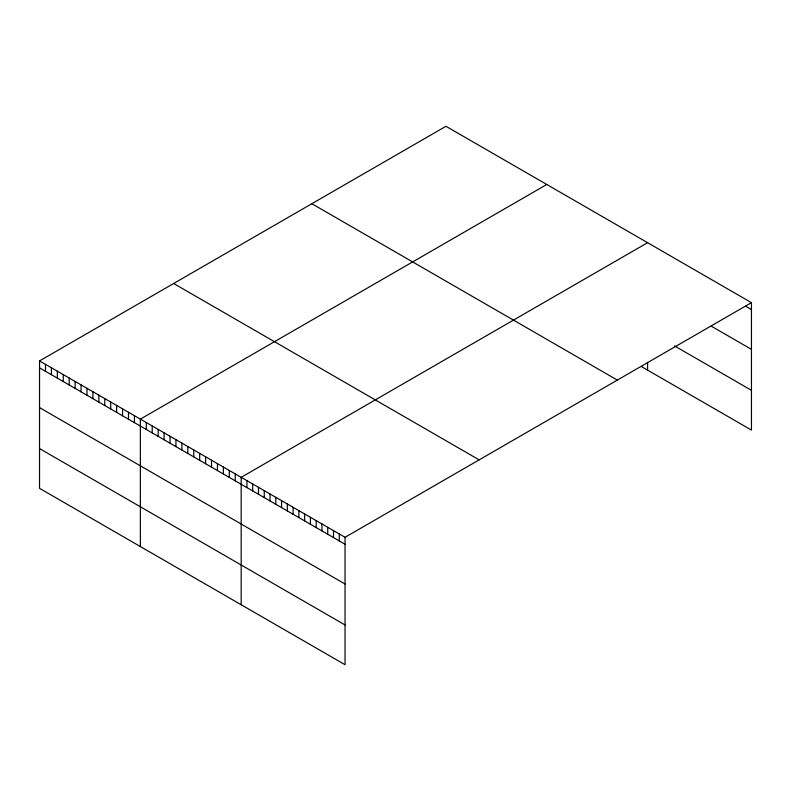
<?xml version="1.0" encoding="UTF-8"?>
<svg xmlns="http://www.w3.org/2000/svg" width="791" height="791" viewBox="0 0 791 791"><rect width="100%" height="100%" fill="white"/><g stroke="black" fill="none" stroke-linecap="round" stroke-linejoin="round"><path stroke-width="1.19" d="M751.45 302.656L345.044 537.297L345.044 664.717L39.55 488.344L39.55 360.923L445.956 126.283L751.45 302.656L751.45 430.077L641.649 366.688M546.769 184.491L140.363 419.131L140.363 546.541M647.582 242.689L241.176 477.329L241.176 604.749M745.676 306.265L751.45 309.597M711.06 326.04L751.45 349.355M674.515 345.904L751.45 390.319M311.842 203.712L617.336 380.085M173.664 283.494L479.158 459.868M39.55 360.923L345.044 537.297M39.55 367.864L345.044 544.238M39.55 407.622L345.044 583.995M39.55 448.586L345.044 624.959M647.582 362.377L647.582 370.109M339.27 533.965L339.27 540.906M333.505 530.632L333.505 537.573M327.731 527.3L327.731 534.241M321.957 523.968L321.957 530.909M316.192 520.636L316.192 527.577M310.418 517.304L310.418 524.245M304.654 513.972L304.654 520.913M298.879 510.65L298.879 517.591M293.105 507.318L293.105 514.259M287.341 503.986L287.341 510.927M281.566 500.654L281.566 507.595M275.802 497.321L275.802 504.262M270.028 493.989L270.028 500.93M264.253 490.657L264.253 497.598M258.489 487.325L258.489 494.266M252.715 483.993L252.715 490.934M246.94 480.661L246.94 487.602M235.243 473.908L235.243 480.849M229.311 470.487L229.311 477.428M223.388 467.056L223.388 473.997M217.456 463.635L217.456 470.576M211.523 460.214L211.523 467.155M205.591 456.793L205.591 463.724M199.668 453.362L199.668 460.303M193.736 449.941L193.736 456.882M187.803 446.52L187.803 453.461M181.871 443.089L181.871 450.03M175.948 439.667L175.948 446.608M170.016 436.246L170.016 443.187M164.083 432.825L164.083 439.766M158.151 429.394L158.151 436.335M152.218 425.973L152.218 432.914M146.295 422.552L146.295 429.493M134.43 415.7L134.43 422.641M128.498 412.279L128.498 419.22M122.575 408.858L122.575 415.799M116.643 405.427L116.643 412.368M110.71 402.006L110.71 408.947M104.778 398.585L104.778 405.526M98.855 395.164L98.855 402.105M92.923 391.733L92.923 398.674M86.99 388.312L86.99 395.253M81.058 384.891L81.058 391.832M75.135 381.47L75.135 388.411M69.203 378.039L69.203 384.98M63.27 374.618L63.27 381.559M57.338 371.197L57.338 378.138M51.415 367.775L51.415 374.707M45.483 364.344L45.483 371.286"/></g></svg>
